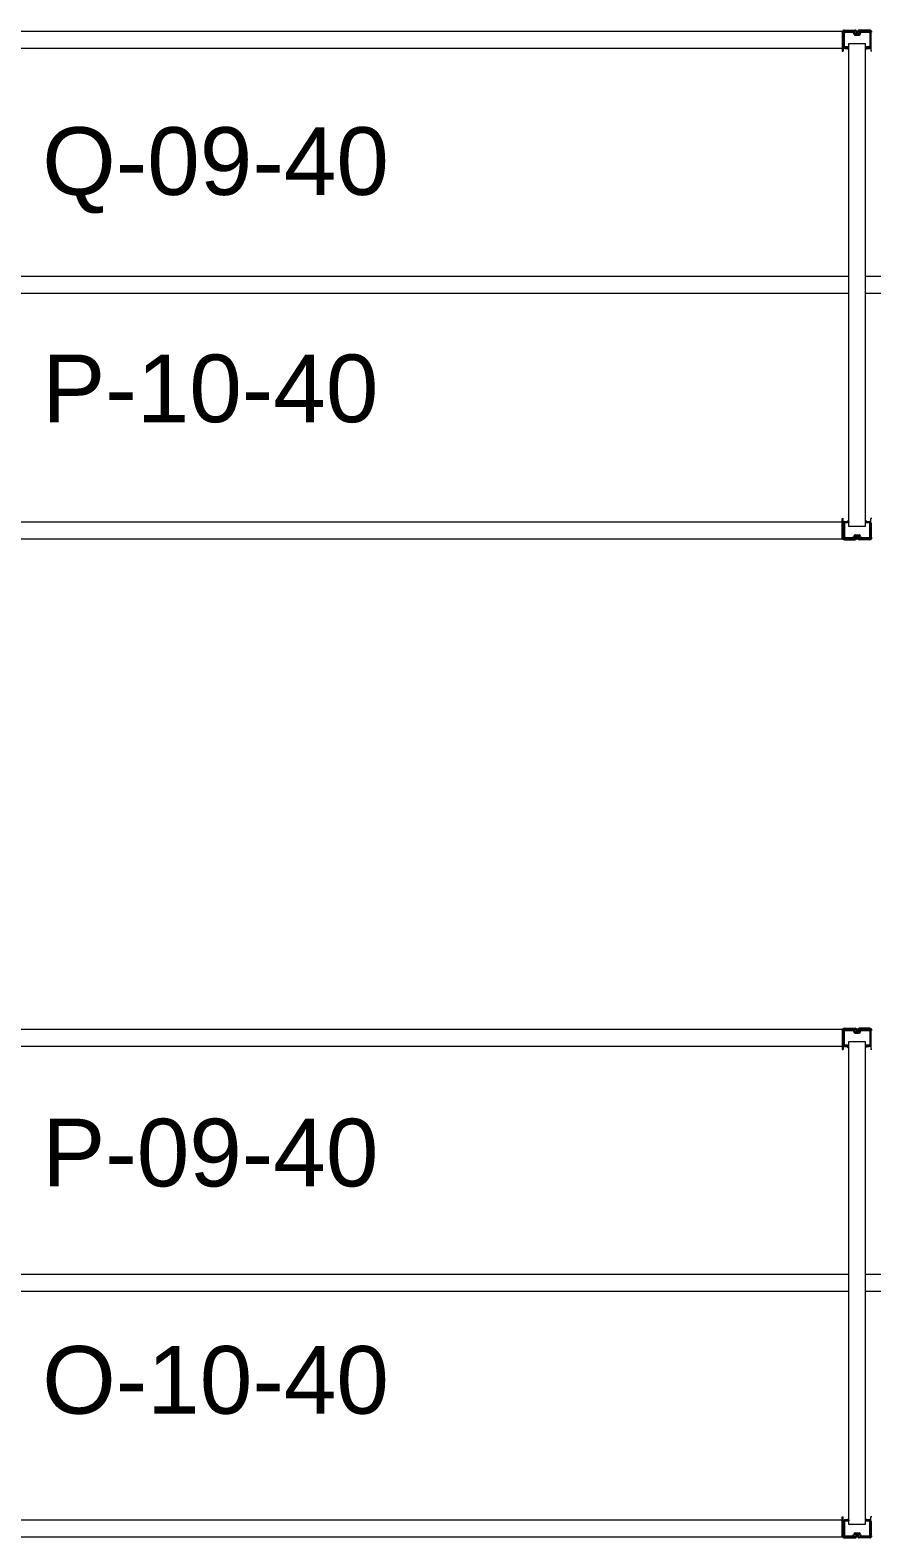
# Model space of a CAD drawing. Header units: inches. Extents: x 2743 to 10591, y -1604 to 5792.
# Drawn here: x 8337.1 to 8436.6, y 963.6 to 1141.8 of the extents above; entities that cross this region are included whole.
import ezdxf

# ---------------------------------------------------------------- set-up
doc = ezdxf.new("R2010")
doc.units = ezdxf.units.IN
doc.header["$LTSCALE"] = 0.1875
doc.header["$MEASUREMENT"] = 0
for name, color, linetype, lineweight in [('22 Dimension', 7, 'Continuous', 5), ('32 Echelle', 160, 'Continuous', 15), ('33 Poutre', 30, 'Continuous', 15)]:
    doc.layers.add(name, color=color, linetype=linetype, lineweight=lineweight)
doc.styles.add('arial', font='')
doc.styles.get('arial').set_extended_font_data('Arial')

msp = doc.modelspace()

# ---------------------------------------------------------------- hatches: boundary and pattern name
at = {"layer": '32 Echelle'}
for points in [[(8433.89785, 1139.49574), (8433.89785, 1139.68324), (8433.71035, 1139.68324)], [(8433.89785, 1139.49574), (8433.89785, 1139.68324), (8433.71035, 1139.68324)], [(8435.89785, 1139.49574), (8435.89785, 1139.68324), (8436.08535, 1139.68324)], [(8435.89785, 1139.49574), (8435.89785, 1139.68324), (8436.08535, 1139.68324)], [(8433.89785, 1083.87074), (8433.89785, 1083.68324), (8433.71035, 1083.68324)], [(8433.89785, 1083.87074), (8433.89785, 1083.68324), (8433.71035, 1083.68324)], [(8435.89785, 1083.87074), (8435.89785, 1083.68324), (8436.08535, 1083.68324)], [(8435.89785, 1083.87074), (8435.89785, 1083.68324), (8436.08535, 1083.68324)], [(8433.89785, 1021.49574), (8433.89785, 1021.68324), (8433.71035, 1021.68324)], [(8433.89785, 1021.49574), (8433.89785, 1021.68324), (8433.71035, 1021.68324)], [(8435.89785, 1021.49574), (8435.89785, 1021.68324), (8436.08535, 1021.68324)], [(8435.89785, 1021.49574), (8435.89785, 1021.68324), (8436.08535, 1021.68324)], [(8433.89785, 965.87074), (8433.89785, 965.68324), (8433.71035, 965.68324)], [(8433.89785, 965.87074), (8433.89785, 965.68324), (8433.71035, 965.68324)], [(8435.89785, 965.87074), (8435.89785, 965.68324), (8436.08535, 965.68324)], [(8435.89785, 965.87074), (8435.89785, 965.68324), (8436.08535, 965.68324)]]:
    msp.add_hatch(color=256, dxfattribs=at).paths.add_polyline_path(points)

# ---------------------------------------------------------------- linework, layer by layer
at = {"layer": '22 Dimension'}
for p, q in [((8433.89785, 1112.68324), (8288.27285, 1112.68324)), ((8581.52285, 1112.68324), (8435.89785, 1112.68324)), ((8433.89785, 1110.68324), (8288.27285, 1110.68324)), ((8581.52285, 1110.68324), (8435.89785, 1110.68324)), ((8433.89785, 994.68324), (8288.27285, 994.68324)), ((8581.52285, 994.68324), (8435.89785, 994.68324)), ((8433.89785, 992.68324), (8288.27285, 992.68324)), ((8581.52285, 992.68324), (8435.89785, 992.68324))]:
    msp.add_line(p, q, dxfattribs=at)
at = {"layer": '32 Echelle', "linetype": 'Continuous', "lineweight": 25}
for p, q in [((8433.27289, 1141.49949), (8433.27289, 1139.86699)), ((8433.27289, 1141.49949), (8433.27289, 1139.86699)), ((8433.36289, 1139.86699), (8433.36289, 1141.49949)), ((8433.36289, 1139.86699), (8433.36289, 1141.49949)), ((8434.38548, 1141.68324), (8433.45664, 1141.68324)), ((8434.38548, 1141.68324), (8433.45664, 1141.68324)), ((8433.45664, 1141.59324), (8434.38548, 1141.59324)), ((8433.45664, 1141.59324), (8434.38548, 1141.59324)), ((8434.47513, 1141.5269), (8434.51904, 1141.38326)), ((8434.47513, 1141.5269), (8434.51904, 1141.38326)), ((8434.60511, 1141.40958), (8434.5612, 1141.55321)), ((8434.60511, 1141.40958), (8434.5612, 1141.55321)), ((8435.10093, 1141.34324), (8434.69476, 1141.34324)), ((8435.10093, 1141.34324), (8434.69476, 1141.34324)), ((8434.69476, 1141.25324), (8435.10093, 1141.25324)), ((8434.69476, 1141.25324), (8435.10093, 1141.25324)), ((8435.23449, 1141.55321), (8435.19058, 1141.40958)), ((8435.23449, 1141.55321), (8435.19058, 1141.40958)), ((8435.27665, 1141.38326), (8435.32056, 1141.5269)), ((8435.27665, 1141.38326), (8435.32056, 1141.5269)), ((8436.33905, 1141.68324), (8435.41022, 1141.68324)), ((8436.33905, 1141.68324), (8435.41022, 1141.68324)), ((8435.41022, 1141.59324), (8436.33905, 1141.59324)), ((8435.41022, 1141.59324), (8436.33905, 1141.59324)), ((8436.4328, 1141.49949), (8436.4328, 1139.86699)), ((8436.4328, 1141.49949), (8436.4328, 1139.86699)), ((8436.5228, 1139.86699), (8436.5228, 1141.49949)), ((8436.5228, 1139.86699), (8436.5228, 1141.49949)), ((8433.87289, 1139.77324), (8433.45664, 1139.77324)), ((8433.87289, 1139.77324), (8433.45664, 1139.77324)), ((8433.45664, 1139.68324), (8433.87289, 1139.68324)), ((8433.45664, 1139.68324), (8433.87289, 1139.68324)), ((8433.87289, 1139.68324), (8433.87289, 1139.77324)), ((8433.87289, 1139.68324), (8433.87289, 1139.77324)), ((8436.33905, 1139.77324), (8435.9228, 1139.77324)), ((8435.9228, 1139.77324), (8435.9228, 1139.68324)), ((8436.33905, 1139.77324), (8435.9228, 1139.77324)), ((8435.9228, 1139.77324), (8435.9228, 1139.68324)), ((8435.9228, 1139.68324), (8436.33905, 1139.68324)), ((8435.9228, 1139.68324), (8436.33905, 1139.68324)), ((8433.27289, 1081.86699), (8433.27289, 1083.49949)), ((8433.27289, 1081.86699), (8433.27289, 1083.49949)), ((8433.36289, 1083.49949), (8433.36289, 1081.86699)), ((8433.36289, 1083.49949), (8433.36289, 1081.86699)), ((8433.45664, 1083.68324), (8433.87289, 1083.68324)), ((8433.45664, 1083.68324), (8433.87289, 1083.68324)), ((8433.87289, 1083.59324), (8433.45664, 1083.59324)), ((8433.87289, 1083.59324), (8433.45664, 1083.59324)), ((8433.87289, 1083.68324), (8433.87289, 1083.59324)), ((8433.87289, 1083.68324), (8433.87289, 1083.59324)), ((8434.47513, 1081.83958), (8434.51904, 1081.98321)), ((8434.47513, 1081.83958), (8434.51904, 1081.98321)), ((8434.60511, 1081.9569), (8434.5612, 1081.81326)), ((8434.60511, 1081.9569), (8434.5612, 1081.81326)), ((8434.69476, 1082.11324), (8435.10093, 1082.11324)), ((8434.69476, 1082.11324), (8435.10093, 1082.11324)), ((8435.10093, 1082.02324), (8434.69476, 1082.02324)), ((8435.10093, 1082.02324), (8434.69476, 1082.02324)), ((8435.23449, 1081.81326), (8435.19058, 1081.9569)), ((8435.23449, 1081.81326), (8435.19058, 1081.9569)), ((8435.27665, 1081.98321), (8435.32056, 1081.83958)), ((8435.27665, 1081.98321), (8435.32056, 1081.83958)), ((8435.9228, 1083.68324), (8436.33905, 1083.68324)), ((8435.9228, 1083.59324), (8435.9228, 1083.68324)), ((8435.9228, 1083.68324), (8436.33905, 1083.68324)), ((8435.9228, 1083.59324), (8435.9228, 1083.68324)), ((8436.33905, 1083.59324), (8435.9228, 1083.59324)), ((8436.33905, 1083.59324), (8435.9228, 1083.59324)), ((8436.4328, 1081.86699), (8436.4328, 1083.49949)), ((8436.4328, 1081.86699), (8436.4328, 1083.49949)), ((8436.5228, 1083.49949), (8436.5228, 1081.86699)), ((8436.5228, 1083.49949), (8436.5228, 1081.86699)), ((8433.45664, 1081.77324), (8434.38548, 1081.77324)), ((8433.45664, 1081.77324), (8434.38548, 1081.77324)), ((8434.38548, 1081.68324), (8433.45664, 1081.68324)), ((8434.38548, 1081.68324), (8433.45664, 1081.68324)), ((8435.41022, 1081.77324), (8436.33905, 1081.77324)), ((8435.41022, 1081.77324), (8436.33905, 1081.77324)), ((8436.33905, 1081.68324), (8435.41022, 1081.68324)), ((8436.33905, 1081.68324), (8435.41022, 1081.68324)), ((8433.27289, 1023.49949), (8433.27289, 1021.86699)), ((8433.27289, 1023.49949), (8433.27289, 1021.86699)), ((8433.36289, 1021.86699), (8433.36289, 1023.49949)), ((8433.36289, 1021.86699), (8433.36289, 1023.49949)), ((8434.38548, 1023.68324), (8433.45664, 1023.68324)), ((8434.38548, 1023.68324), (8433.45664, 1023.68324)), ((8433.45664, 1023.59324), (8434.38548, 1023.59324)), ((8433.45664, 1023.59324), (8434.38548, 1023.59324)), ((8434.47513, 1023.5269), (8434.51904, 1023.38326)), ((8434.47513, 1023.5269), (8434.51904, 1023.38326)), ((8434.60511, 1023.40958), (8434.5612, 1023.55321)), ((8434.60511, 1023.40958), (8434.5612, 1023.55321)), ((8435.10093, 1023.34324), (8434.69476, 1023.34324)), ((8435.10093, 1023.34324), (8434.69476, 1023.34324)), ((8434.69476, 1023.25324), (8435.10093, 1023.25324)), ((8434.69476, 1023.25324), (8435.10093, 1023.25324)), ((8435.23449, 1023.55321), (8435.19058, 1023.40958)), ((8435.23449, 1023.55321), (8435.19058, 1023.40958)), ((8435.27665, 1023.38326), (8435.32056, 1023.5269)), ((8435.27665, 1023.38326), (8435.32056, 1023.5269)), ((8436.33905, 1023.68324), (8435.41022, 1023.68324)), ((8436.33905, 1023.68324), (8435.41022, 1023.68324)), ((8435.41022, 1023.59324), (8436.33905, 1023.59324)), ((8435.41022, 1023.59324), (8436.33905, 1023.59324)), ((8436.4328, 1023.49949), (8436.4328, 1021.86699)), ((8436.4328, 1023.49949), (8436.4328, 1021.86699)), ((8436.5228, 1021.86699), (8436.5228, 1023.49949)), ((8436.5228, 1021.86699), (8436.5228, 1023.49949)), ((8433.87289, 1021.77324), (8433.45664, 1021.77324)), ((8433.87289, 1021.77324), (8433.45664, 1021.77324)), ((8433.45664, 1021.68324), (8433.87289, 1021.68324)), ((8433.45664, 1021.68324), (8433.87289, 1021.68324)), ((8433.87289, 1021.68324), (8433.87289, 1021.77324)), ((8433.87289, 1021.68324), (8433.87289, 1021.77324)), ((8436.33905, 1021.77324), (8435.9228, 1021.77324)), ((8435.9228, 1021.77324), (8435.9228, 1021.68324)), ((8436.33905, 1021.77324), (8435.9228, 1021.77324)), ((8435.9228, 1021.77324), (8435.9228, 1021.68324)), ((8435.9228, 1021.68324), (8436.33905, 1021.68324)), ((8435.9228, 1021.68324), (8436.33905, 1021.68324)), ((8433.27289, 963.86699), (8433.27289, 965.49949)), ((8433.27289, 963.86699), (8433.27289, 965.49949)), ((8433.36289, 965.49949), (8433.36289, 963.86699)), ((8433.36289, 965.49949), (8433.36289, 963.86699)), ((8433.45664, 965.68324), (8433.87289, 965.68324)), ((8433.45664, 965.68324), (8433.87289, 965.68324)), ((8433.87289, 965.59324), (8433.45664, 965.59324)), ((8433.87289, 965.59324), (8433.45664, 965.59324)), ((8433.87289, 965.68324), (8433.87289, 965.59324)), ((8433.87289, 965.68324), (8433.87289, 965.59324)), ((8435.9228, 965.68324), (8436.33905, 965.68324)), ((8435.9228, 965.59324), (8435.9228, 965.68324)), ((8435.9228, 965.68324), (8436.33905, 965.68324)), ((8435.9228, 965.59324), (8435.9228, 965.68324)), ((8436.33905, 965.59324), (8435.9228, 965.59324)), ((8436.33905, 965.59324), (8435.9228, 965.59324)), ((8436.4328, 963.86699), (8436.4328, 965.49949)), ((8436.4328, 963.86699), (8436.4328, 965.49949)), ((8436.5228, 965.49949), (8436.5228, 963.86699)), ((8436.5228, 965.49949), (8436.5228, 963.86699)), ((8433.45664, 963.77324), (8434.38548, 963.77324)), ((8433.45664, 963.77324), (8434.38548, 963.77324)), ((8434.38548, 963.68324), (8433.45664, 963.68324)), ((8434.38548, 963.68324), (8433.45664, 963.68324)), ((8434.47513, 963.83958), (8434.51904, 963.98321)), ((8434.47513, 963.83958), (8434.51904, 963.98321)), ((8434.60511, 963.9569), (8434.5612, 963.81326)), ((8434.60511, 963.9569), (8434.5612, 963.81326)), ((8434.69476, 964.11324), (8435.10093, 964.11324)), ((8434.69476, 964.11324), (8435.10093, 964.11324)), ((8435.10093, 964.02324), (8434.69476, 964.02324)), ((8435.10093, 964.02324), (8434.69476, 964.02324)), ((8435.23449, 963.81326), (8435.19058, 963.9569)), ((8435.23449, 963.81326), (8435.19058, 963.9569)), ((8435.27665, 963.98321), (8435.32056, 963.83958)), ((8435.27665, 963.98321), (8435.32056, 963.83958)), ((8435.41022, 963.77324), (8436.33905, 963.77324)), ((8435.41022, 963.77324), (8436.33905, 963.77324)), ((8436.33905, 963.68324), (8435.41022, 963.68324)), ((8436.33905, 963.68324), (8435.41022, 963.68324))]:
    msp.add_line(p, q, dxfattribs=at)
at = {"layer": '32 Echelle'}
for p, q in [((8433.89785, 1139.68324), (8433.71035, 1139.68324)), ((8433.89785, 1139.49574), (8433.71035, 1139.68324)), ((8433.89785, 1139.68324), (8433.71035, 1139.68324)), ((8433.89785, 1139.49574), (8433.71035, 1139.68324)), ((8435.89785, 1140.18324), (8433.89785, 1140.18324)), ((8433.89785, 1140.18324), (8433.89785, 1083.18324)), ((8435.89785, 1140.18324), (8433.89785, 1140.18324)), ((8433.89785, 1140.18324), (8433.89785, 1083.18324)), ((8433.89785, 1139.49574), (8433.89785, 1139.68324)), ((8433.89785, 1139.49574), (8433.89785, 1139.68324)), ((8435.89785, 1083.18324), (8435.89785, 1140.18324)), ((8435.89785, 1083.18324), (8435.89785, 1140.18324)), ((8435.89785, 1139.68324), (8436.08535, 1139.68324)), ((8435.89785, 1139.49574), (8435.89785, 1139.68324)), ((8435.89785, 1139.49574), (8436.08535, 1139.68324)), ((8435.89785, 1139.68324), (8436.08535, 1139.68324)), ((8435.89785, 1139.49574), (8435.89785, 1139.68324)), ((8435.89785, 1139.49574), (8436.08535, 1139.68324)), ((8433.89785, 1083.87074), (8433.71035, 1083.68324)), ((8433.89785, 1083.87074), (8433.71035, 1083.68324)), ((8433.89785, 1083.87074), (8433.89785, 1083.68324)), ((8433.89785, 1083.87074), (8433.89785, 1083.68324)), ((8435.89785, 1083.87074), (8435.89785, 1083.68324)), ((8435.89785, 1083.87074), (8436.08535, 1083.68324)), ((8435.89785, 1083.87074), (8435.89785, 1083.68324)), ((8435.89785, 1083.87074), (8436.08535, 1083.68324)), ((8433.89785, 1083.68324), (8433.71035, 1083.68324)), ((8433.89785, 1083.68324), (8433.71035, 1083.68324)), ((8433.89785, 1083.18324), (8435.89785, 1083.18324)), ((8433.89785, 1083.18324), (8435.89785, 1083.18324)), ((8435.89785, 1083.68324), (8436.08535, 1083.68324)), ((8435.89785, 1083.68324), (8436.08535, 1083.68324)), ((8433.89785, 1021.68324), (8433.71035, 1021.68324)), ((8433.89785, 1021.49574), (8433.71035, 1021.68324)), ((8433.89785, 1021.68324), (8433.71035, 1021.68324)), ((8433.89785, 1021.49574), (8433.71035, 1021.68324)), ((8435.89785, 1022.18324), (8433.89785, 1022.18324)), ((8433.89785, 1022.18324), (8433.89785, 965.18324)), ((8435.89785, 1022.18324), (8433.89785, 1022.18324)), ((8433.89785, 1022.18324), (8433.89785, 965.18324)), ((8433.89785, 1021.49574), (8433.89785, 1021.68324)), ((8433.89785, 1021.49574), (8433.89785, 1021.68324)), ((8435.89785, 965.18324), (8435.89785, 1022.18324)), ((8435.89785, 965.18324), (8435.89785, 1022.18324)), ((8435.89785, 1021.68324), (8436.08535, 1021.68324)), ((8435.89785, 1021.49574), (8435.89785, 1021.68324)), ((8435.89785, 1021.49574), (8436.08535, 1021.68324)), ((8435.89785, 1021.68324), (8436.08535, 1021.68324)), ((8435.89785, 1021.49574), (8435.89785, 1021.68324)), ((8435.89785, 1021.49574), (8436.08535, 1021.68324)), ((8433.89785, 965.87074), (8433.71035, 965.68324)), ((8433.89785, 965.87074), (8433.71035, 965.68324)), ((8433.89785, 965.68324), (8433.71035, 965.68324)), ((8433.89785, 965.68324), (8433.71035, 965.68324)), ((8433.89785, 965.87074), (8433.89785, 965.68324)), ((8433.89785, 965.87074), (8433.89785, 965.68324)), ((8433.89785, 965.18324), (8435.89785, 965.18324)), ((8433.89785, 965.18324), (8435.89785, 965.18324)), ((8435.89785, 965.87074), (8435.89785, 965.68324)), ((8435.89785, 965.87074), (8436.08535, 965.68324)), ((8435.89785, 965.87074), (8435.89785, 965.68324)), ((8435.89785, 965.87074), (8436.08535, 965.68324)), ((8435.89785, 965.68324), (8436.08535, 965.68324)), ((8435.89785, 965.68324), (8436.08535, 965.68324))]:
    msp.add_line(p, q, dxfattribs=at)
at = {"layer": '32 Echelle', "linetype": 'Continuous', "lineweight": 25}
for centre, radius, start, end in [((8433.45664, 1141.49949), 0.18375, 90, 180), ((8433.45664, 1141.49949), 0.18375, 90, 180), ((8433.45664, 1141.49949), 0.09375, 90, 180), ((8433.45664, 1141.49949), 0.09375, 90, 180), ((8434.38548, 1141.49949), 0.18375, 17, 90), ((8434.38548, 1141.49949), 0.18375, 17, 90), ((8434.38548, 1141.49949), 0.09375, 17, 90), ((8434.38548, 1141.49949), 0.09375, 17, 90), ((8434.69476, 1141.43699), 0.18375, 197, 270), ((8434.69476, 1141.43699), 0.18375, 197, 270), ((8434.69476, 1141.43699), 0.09375, 197, 270), ((8434.69476, 1141.43699), 0.09375, 197, 270), ((8435.10093, 1141.43699), 0.09375, 270, 343), ((8435.10093, 1141.43699), 0.09375, 270, 343), ((8435.10093, 1141.43699), 0.18375, 270, 343), ((8435.10093, 1141.43699), 0.18375, 270, 343), ((8435.41022, 1141.49949), 0.18375, 90, 163), ((8435.41022, 1141.49949), 0.18375, 90, 163), ((8435.41022, 1141.49949), 0.09375, 90, 163), ((8435.41022, 1141.49949), 0.09375, 90, 163), ((8436.33905, 1141.49949), 0.18375, 0, 90), ((8436.33905, 1141.49949), 0.18375, 0, 90), ((8436.33905, 1141.49949), 0.09375, 0, 90), ((8436.33905, 1141.49949), 0.09375, 0, 90), ((8433.45664, 1139.86699), 0.18375, 180, 270), ((8433.45664, 1139.86699), 0.18375, 180, 270), ((8433.45664, 1139.86699), 0.09375, 180, 270), ((8433.45664, 1139.86699), 0.09375, 180, 270), ((8436.33905, 1139.86699), 0.09375, 270, 0), ((8436.33905, 1139.86699), 0.18375, 270, 0), ((8436.33905, 1139.86699), 0.09375, 270, 0), ((8436.33905, 1139.86699), 0.18375, 270, 0), ((8433.45664, 1083.49949), 0.18375, 90, 180), ((8433.45664, 1083.49949), 0.18375, 90, 180), ((8433.45664, 1083.49949), 0.09375, 90, 180), ((8433.45664, 1083.49949), 0.09375, 90, 180), ((8434.69476, 1081.92949), 0.18375, 90, 163), ((8434.69476, 1081.92949), 0.18375, 90, 163), ((8434.69476, 1081.92949), 0.09375, 90, 163), ((8434.69476, 1081.92949), 0.09375, 90, 163), ((8435.10093, 1081.92949), 0.18375, 17, 90), ((8435.10093, 1081.92949), 0.18375, 17, 90), ((8435.10093, 1081.92949), 0.09375, 17, 90), ((8435.10093, 1081.92949), 0.09375, 17, 90), ((8436.33905, 1083.49949), 0.18375, 0, 90), ((8436.33905, 1083.49949), 0.18375, 0, 90), ((8436.33905, 1083.49949), 0.09375, 0, 90), ((8436.33905, 1083.49949), 0.09375, 0, 90), ((8433.45664, 1081.86699), 0.18375, 180, 270), ((8433.45664, 1081.86699), 0.18375, 180, 270), ((8433.45664, 1081.86699), 0.09375, 180, 270), ((8433.45664, 1081.86699), 0.09375, 180, 270), ((8434.38548, 1081.86699), 0.09375, 270, 343), ((8434.38548, 1081.86699), 0.09375, 270, 343), ((8434.38548, 1081.86699), 0.18375, 270, 343), ((8434.38548, 1081.86699), 0.18375, 270, 343), ((8435.41022, 1081.86699), 0.18375, 197, 270), ((8435.41022, 1081.86699), 0.18375, 197, 270), ((8435.41022, 1081.86699), 0.09375, 197, 270), ((8435.41022, 1081.86699), 0.09375, 197, 270), ((8436.33905, 1081.86699), 0.09375, 270, 0), ((8436.33905, 1081.86699), 0.18375, 270, 0), ((8436.33905, 1081.86699), 0.09375, 270, 0), ((8436.33905, 1081.86699), 0.18375, 270, 0), ((8433.45664, 1023.49949), 0.18375, 90, 180), ((8433.45664, 1023.49949), 0.18375, 90, 180), ((8433.45664, 1023.49949), 0.09375, 90, 180), ((8433.45664, 1023.49949), 0.09375, 90, 180), ((8434.38548, 1023.49949), 0.18375, 17, 90), ((8434.38548, 1023.49949), 0.18375, 17, 90), ((8434.38548, 1023.49949), 0.09375, 17, 90), ((8434.38548, 1023.49949), 0.09375, 17, 90), ((8434.69476, 1023.43699), 0.18375, 197, 270), ((8434.69476, 1023.43699), 0.18375, 197, 270), ((8434.69476, 1023.43699), 0.09375, 197, 270), ((8434.69476, 1023.43699), 0.09375, 197, 270), ((8435.10093, 1023.43699), 0.09375, 270, 343), ((8435.10093, 1023.43699), 0.09375, 270, 343), ((8435.10093, 1023.43699), 0.18375, 270, 343), ((8435.10093, 1023.43699), 0.18375, 270, 343), ((8435.41022, 1023.49949), 0.18375, 90, 163), ((8435.41022, 1023.49949), 0.18375, 90, 163), ((8435.41022, 1023.49949), 0.09375, 90, 163), ((8435.41022, 1023.49949), 0.09375, 90, 163), ((8436.33905, 1023.49949), 0.18375, 0, 90), ((8436.33905, 1023.49949), 0.18375, 0, 90), ((8436.33905, 1023.49949), 0.09375, 0, 90), ((8436.33905, 1023.49949), 0.09375, 0, 90), ((8433.45664, 1021.86699), 0.18375, 180, 270), ((8433.45664, 1021.86699), 0.18375, 180, 270), ((8433.45664, 1021.86699), 0.09375, 180, 270), ((8433.45664, 1021.86699), 0.09375, 180, 270), ((8436.33905, 1021.86699), 0.09375, 270, 0), ((8436.33905, 1021.86699), 0.18375, 270, 0), ((8436.33905, 1021.86699), 0.09375, 270, 0), ((8436.33905, 1021.86699), 0.18375, 270, 0), ((8433.45664, 965.49949), 0.18375, 90, 180), ((8433.45664, 965.49949), 0.18375, 90, 180), ((8433.45664, 965.49949), 0.09375, 90, 180), ((8433.45664, 965.49949), 0.09375, 90, 180), ((8436.33905, 965.49949), 0.18375, 0, 90), ((8436.33905, 965.49949), 0.18375, 0, 90), ((8436.33905, 965.49949), 0.09375, 0, 90), ((8436.33905, 965.49949), 0.09375, 0, 90), ((8433.45664, 963.86699), 0.18375, 180, 270), ((8433.45664, 963.86699), 0.18375, 180, 270), ((8433.45664, 963.86699), 0.09375, 180, 270), ((8433.45664, 963.86699), 0.09375, 180, 270), ((8434.38548, 963.86699), 0.09375, 270, 343), ((8434.38548, 963.86699), 0.09375, 270, 343), ((8434.38548, 963.86699), 0.18375, 270, 343), ((8434.38548, 963.86699), 0.18375, 270, 343), ((8434.69476, 963.92949), 0.18375, 90, 163), ((8434.69476, 963.92949), 0.18375, 90, 163), ((8434.69476, 963.92949), 0.09375, 90, 163), ((8434.69476, 963.92949), 0.09375, 90, 163), ((8435.10093, 963.92949), 0.18375, 17, 90), ((8435.10093, 963.92949), 0.18375, 17, 90), ((8435.10093, 963.92949), 0.09375, 17, 90), ((8435.10093, 963.92949), 0.09375, 17, 90), ((8435.41022, 963.86699), 0.18375, 197, 270), ((8435.41022, 963.86699), 0.18375, 197, 270), ((8435.41022, 963.86699), 0.09375, 197, 270), ((8435.41022, 963.86699), 0.09375, 197, 270), ((8436.33905, 963.86699), 0.09375, 270, 0), ((8436.33905, 963.86699), 0.18375, 270, 0), ((8436.33905, 963.86699), 0.09375, 270, 0), ((8436.33905, 963.86699), 0.18375, 270, 0)]:
    msp.add_arc(centre, radius, start, end, dxfattribs=at)
at = {"layer": '33 Poutre'}
for p, q in [((8289.02285, 1141.68324), (8433.14785, 1141.68324)), ((8433.14785, 1141.68324), (8433.14785, 1139.68324)), ((8433.14785, 1141.55824), (8433.14785, 1139.30224)), ((8433.26685, 1141.55824), (8433.26685, 1139.30224)), ((8433.39185, 1141.80224), (8434.65385, 1141.80224)), ((8434.65385, 1141.68324), (8433.39185, 1141.68324)), ((8434.77885, 1141.34324), (8434.77885, 1141.55824)), ((8434.77885, 1141.34324), (8434.89785, 1141.34324)), ((8434.89785, 1141.34324), (8434.89785, 1141.55824)), ((8434.89785, 1141.34324), (8434.89785, 1141.55824)), ((8435.01685, 1141.34324), (8434.89785, 1141.34324)), ((8435.01685, 1141.34324), (8435.01685, 1141.55824)), ((8436.40385, 1141.80224), (8435.14185, 1141.80224)), ((8435.14185, 1141.68324), (8436.40385, 1141.68324)), ((8436.52885, 1141.55824), (8436.52885, 1139.30224)), ((8289.02285, 1139.68324), (8433.14785, 1139.68324)), ((8433.14785, 1139.30224), (8433.26685, 1139.30224)), ((8436.64785, 1139.30224), (8436.52885, 1139.30224)), ((8433.14785, 1081.80824), (8433.14785, 1084.06424)), ((8433.14785, 1084.06424), (8433.26685, 1084.06424)), ((8433.26685, 1081.80824), (8433.26685, 1084.06424)), ((8436.64785, 1084.06424), (8436.52885, 1084.06424)), ((8436.52885, 1081.80824), (8436.52885, 1084.06424)), ((8289.02285, 1083.68324), (8433.14785, 1083.68324)), ((8433.14785, 1081.68324), (8433.14785, 1083.68324)), ((8434.77885, 1082.02324), (8434.77885, 1081.80824)), ((8434.77885, 1082.02324), (8434.89785, 1082.02324)), ((8434.89785, 1082.02324), (8434.89785, 1081.80824)), ((8434.89785, 1082.02324), (8434.89785, 1081.80824)), ((8435.01685, 1082.02324), (8434.89785, 1082.02324)), ((8435.01685, 1082.02324), (8435.01685, 1081.80824)), ((8289.02285, 1081.68324), (8433.14785, 1081.68324)), ((8434.65385, 1081.68324), (8433.39185, 1081.68324)), ((8433.39185, 1081.56424), (8434.65385, 1081.56424)), ((8435.14185, 1081.68324), (8436.40385, 1081.68324)), ((8436.40385, 1081.56424), (8435.14185, 1081.56424)), ((8289.02285, 1023.68324), (8433.14785, 1023.68324)), ((8433.14785, 1023.68324), (8433.14785, 1021.68324)), ((8433.14785, 1023.55824), (8433.14785, 1021.30224)), ((8433.26685, 1023.55824), (8433.26685, 1021.30224)), ((8433.39185, 1023.80224), (8434.65385, 1023.80224)), ((8434.65385, 1023.68324), (8433.39185, 1023.68324)), ((8434.77885, 1023.34324), (8434.77885, 1023.55824)), ((8434.77885, 1023.34324), (8434.89785, 1023.34324)), ((8434.89785, 1023.34324), (8434.89785, 1023.55824)), ((8434.89785, 1023.34324), (8434.89785, 1023.55824)), ((8435.01685, 1023.34324), (8434.89785, 1023.34324)), ((8435.01685, 1023.34324), (8435.01685, 1023.55824)), ((8436.40385, 1023.80224), (8435.14185, 1023.80224)), ((8435.14185, 1023.68324), (8436.40385, 1023.68324)), ((8436.52885, 1023.55824), (8436.52885, 1021.30224)), ((8289.02285, 1021.68324), (8433.14785, 1021.68324)), ((8433.14785, 1021.30224), (8433.26685, 1021.30224)), ((8436.64785, 1021.30224), (8436.52885, 1021.30224)), ((8433.14785, 963.80824), (8433.14785, 966.06424)), ((8433.14785, 966.06424), (8433.26685, 966.06424)), ((8433.26685, 963.80824), (8433.26685, 966.06424)), ((8436.64785, 966.06424), (8436.52885, 966.06424)), ((8436.52885, 963.80824), (8436.52885, 966.06424)), ((8289.02285, 965.68324), (8433.14785, 965.68324)), ((8433.14785, 963.68324), (8433.14785, 965.68324)), ((8289.02285, 963.68324), (8433.14785, 963.68324)), ((8434.65385, 963.68324), (8433.39185, 963.68324)), ((8433.39185, 963.56424), (8434.65385, 963.56424)), ((8434.77885, 964.02324), (8434.77885, 963.80824)), ((8434.77885, 964.02324), (8434.89785, 964.02324)), ((8434.89785, 964.02324), (8434.89785, 963.80824)), ((8434.89785, 964.02324), (8434.89785, 963.80824)), ((8435.01685, 964.02324), (8434.89785, 964.02324)), ((8435.01685, 964.02324), (8435.01685, 963.80824)), ((8435.14185, 963.68324), (8436.40385, 963.68324)), ((8436.40385, 963.56424), (8435.14185, 963.56424))]:
    msp.add_line(p, q, dxfattribs=at)
for centre, radius, start, end in [((8433.39185, 1141.55824), 0.244, 90, 180), ((8433.39185, 1141.55824), 0.125, 90, 180), ((8434.65385, 1141.55824), 0.244, 0, 90), ((8434.65385, 1141.55824), 0.125, 0, 90), ((8435.14185, 1141.55824), 0.244, 90, 180), ((8435.14185, 1141.55824), 0.125, 90, 180), ((8436.40385, 1141.55824), 0.244, 0, 90), ((8436.40385, 1141.55824), 0.125, 0, 90), ((8433.39185, 1081.80824), 0.244, 180, 270), ((8433.39185, 1081.80824), 0.125, 180, 270), ((8434.65385, 1081.80824), 0.125, 270, 0), ((8434.65385, 1081.80824), 0.244, 270, 0), ((8435.14185, 1081.80824), 0.244, 180, 270), ((8435.14185, 1081.80824), 0.125, 180, 270), ((8436.40385, 1081.80824), 0.244, 270, 0), ((8436.40385, 1081.80824), 0.125, 270, 0), ((8433.39185, 1023.55824), 0.244, 90, 180), ((8433.39185, 1023.55824), 0.125, 90, 180), ((8434.65385, 1023.55824), 0.244, 0, 90), ((8434.65385, 1023.55824), 0.125, 0, 90), ((8435.14185, 1023.55824), 0.244, 90, 180), ((8435.14185, 1023.55824), 0.125, 90, 180), ((8436.40385, 1023.55824), 0.244, 0, 90), ((8436.40385, 1023.55824), 0.125, 0, 90), ((8433.39185, 963.80824), 0.244, 180, 270), ((8433.39185, 963.80824), 0.125, 180, 270), ((8434.65385, 963.80824), 0.125, 270, 0), ((8434.65385, 963.80824), 0.244, 270, 0), ((8435.14185, 963.80824), 0.244, 180, 270), ((8435.14185, 963.80824), 0.125, 180, 270), ((8436.40385, 963.80824), 0.244, 270, 0), ((8436.40385, 963.80824), 0.125, 270, 0)]:
    msp.add_arc(centre, radius, start, end, dxfattribs=at)

# ---------------------------------------------------------------- texts
at = {"layer": '22 Dimension', "char_height": 8, "attachment_point": 1, "style": 'arial'}
for s, insert in [('{\\fArial Unicode MS|b0|i0|c0|p2;\\C8;Q-09-40}', (8338.53464, 1130.32504)), ('{\\fArial Unicode MS|b0|i0|c0|p2;\\C8;P-10-40}', (8338.53464, 1103.4525)), ('{\\fArial Unicode MS|b0|i0|c0|p2;\\C8;P-09-40}', (8338.53464, 1013.11147)), ('{\\fArial Unicode MS|b0|i0|c0|p2;\\C8;O-10-40}', (8338.53464, 986.23893))]:
    msp.add_mtext_dynamic_manual_height_columns(s, width=68.8901007, gutter_width=5, heights=[0], dxfattribs=dict(at, insert=insert))

doc.saveas('drawing.dxf')
